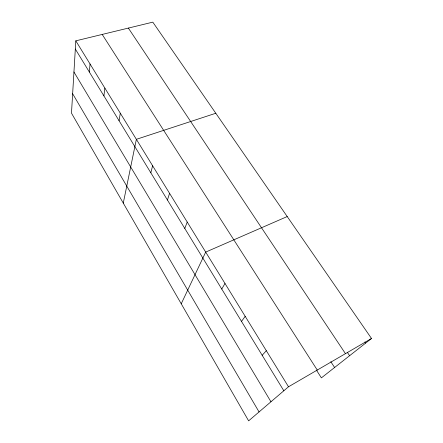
<?xml version="1.0" encoding="UTF-8"?>
<svg xmlns="http://www.w3.org/2000/svg" width="443" height="443" viewBox="0 0 443 443"><rect width="100%" height="100%" fill="white"/><g stroke="black" fill="none" stroke-linecap="round" stroke-linejoin="round"><path stroke-width="0.66" d="M75.808 40.839L71.484 113.148L248.628 420.85L288.504 386.783L371.516 338.491L152.813 22.15L75.808 40.839L288.504 386.783M89.336 72.01L90.051 64.002M103.911 95.898L104.864 88.096M119.073 120.751L120.291 113.186M123.276 203.115L136.361 139.323L215.802 113.258M150.819 172.781L152.614 165.76M167.443 200.026L169.558 193.32M184.775 228.433L187.234 222.07M181.237 303.787L205.696 252.095L287.214 216.549M221.755 289.041L224.994 283.481M241.507 321.408L245.184 316.319M262.178 355.286L266.332 350.718M371.516 338.491L321.385 377.873L316.568 370.342M364.932 341.941L365.702 343.065M347.312 352.296L349.599 355.712M128.365 28.081L345.457 353.652M330.821 361.709L334.603 367.491M102.2 34.432L317.266 370.055M75.316 49.035L283.83 390.776M73.942 71.993L270.955 401.773M72.646 93.717L259.055 411.946"/></g></svg>
